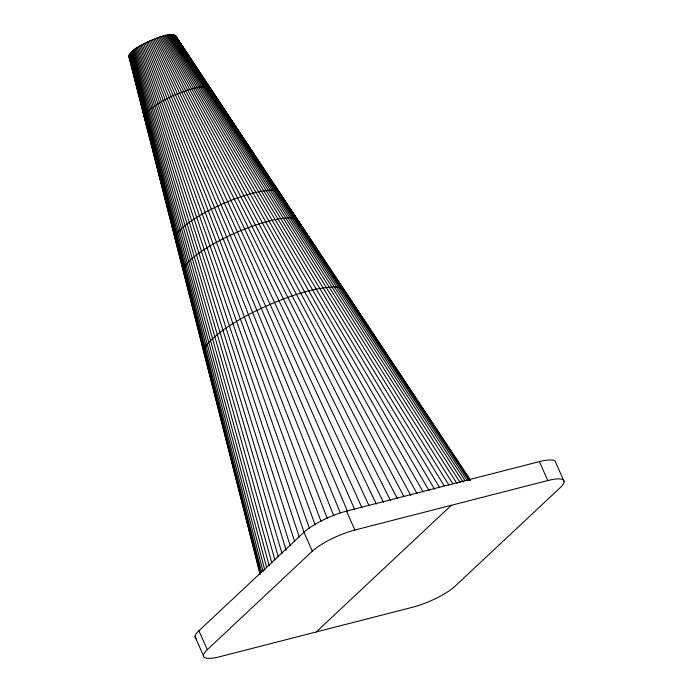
<?xml version="1.0" encoding="UTF-8"?>
<svg xmlns="http://www.w3.org/2000/svg" width="693" height="693" viewBox="0 0 693 693"><rect width="100%" height="100%" fill="white"/><g stroke="black" fill="none" stroke-linecap="round" stroke-linejoin="round"><path stroke-width="1.04" d="M260.005 573.969L128.924 56.592C132.025 47.791 143.252 44.603 150.84 40.385C158.376 38.202 168.581 31.627 175.883 36.322L416.45 399.081M175.892 37.171L175.883 36.322M196.344 638.66A34.122 8.255 -23.9 0 1 198.891 630.777L303.958 532.25A34.122 8.255 -23.9 0 1 346.526 511.105L539.388 461.625A34.122 8.255 -23.9 0 1 555.743 462.534L564.128 481.453M207.276 649.696L312.344 551.169A34.122 8.255 -23.9 0 1 354.903 530.024L547.773 480.544A34.122 8.255 -23.9 0 1 560.316 487.543L455.24 586.07A34.122 8.255 -23.9 0 1 412.681 607.215L219.811 656.704A34.122 8.255 -23.9 0 1 207.276 649.696L198.891 630.777M316.251 631.955L451.342 505.284M130.05 57.788L128.924 56.592M145.365 118.893L144.291 116.97L144.854 114.951L150.572 108.784L161.417 101.55L173.259 95.547L187.716 89.96L198.657 87.153L207.597 86.738L210.204 87.933L210.819 89.458M175.502 35.646L470.634 480.31M417.645 400.875L420.625 405.37M421.812 407.163L424.792 411.659M425.987 413.452L454.591 456.592M455.777 458.385L458.757 462.881M459.953 464.674L462.933 469.17M464.128 470.963L467.108 475.459M468.295 477.252L470.079 479.954M175.173 35.369L469.75 479.954M176.524 37.621L199.584 72.479M201.36 75.156L220.357 103.881M221.552 105.682L224.532 110.196M225.727 111.997L228.707 116.502M229.894 118.304L232.883 122.808M234.069 124.619L237.049 129.123M239.44 132.727L241.822 136.33M243.615 139.033L245.998 142.645M247.782 145.348L250.173 148.952M251.957 151.654L254.348 155.267M257.328 159.771L258.515 161.573M259.71 163.375L262.69 167.879M265.081 171.492L267.463 175.095M269.256 177.798L271.639 181.401M273.423 184.104L275.814 187.716M277.598 190.419L279.989 194.023M281.748 196.682L283.489 199.315M285.811 202.832L287.56 205.474M289.882 208.983L291.043 210.741M314.094 245.582L315.289 247.384M318.269 251.897L319.456 253.699M174.757 35.135L468.996 480.621M177.668 39.856L179.444 42.55M174.246 34.945L467.255 480.604M173.657 34.806L465.15 480.855M172.981 34.702L463.21 482.163M172.219 34.65L460.299 482.778M171.388 34.65L457.059 483.671M170.478 34.693L452.858 483.818M169.499 34.78L448.899 485.091M168.442 34.919L444.092 485.715M167.334 35.1L439.518 487.422M166.164 35.326L434.658 489.345M164.934 35.594L429.019 490.583M163.661 35.906L423.137 491.978M162.344 36.253L417.065 493.607M160.984 36.651L410.793 495.382M159.589 37.084L403.88 496.422M158.169 37.552L397.332 498.536M156.722 38.054L390.696 500.857M155.267 38.6L383.515 502.356M153.794 39.163L376.299 503.993M152.313 39.761L369.057 505.691M150.84 40.385L361.859 507.562M539.388 461.625L547.773 480.544M346.526 511.105L354.903 530.024M303.958 532.25L312.344 551.169M195.079 636.867L203.456 655.786M149.367 41.034L354.712 509.528M147.904 41.701L347.643 511.581M146.466 42.394L340.298 512.785M345.538 292.151C340.35 283.818 327.815 287.855 319.785 288.444C301.039 291.961 283.039 298.64 265.653 306.332C248.674 314.102 231.99 322.921 217.299 334.537C212.006 339.683 202.339 345.746 204.513 354.288M175.572 240.246C174.064 232.987 182.554 228.214 187.101 223.969C198.536 215.428 211.304 208.836 224.341 203.127C237.032 197.748 250.147 193.026 263.799 190.87C269.005 190.592 278.707 188.149 280.578 194.924M183.844 272.825C182.181 264.856 191.511 259.615 196.509 254.946C209.069 245.573 223.085 238.331 237.413 232.06C251.351 226.152 265.757 220.972 280.752 218.59C286.469 218.286 297.124 215.61 299.185 223.051M145.045 43.096L333.87 515.982M143.659 43.815L327.191 518.225M142.299 44.543L321.058 521.517M140.991 45.279L315.142 524.93M139.717 46.024L309.399 528.283M138.496 46.76L304.262 532.752M137.335 47.505L299.315 537.136M136.226 48.241L294.655 541.588M135.187 48.969L290.246 545.937M134.217 49.688L286.14 550.32M133.316 50.398L282.025 553.542M132.484 51.091L278.274 556.765M131.739 51.758L274.878 559.901M131.072 52.417L271.838 562.881M130.492 53.04L269.205 565.817M129.998 53.647L266.675 567.584M129.591 54.219L264.839 570.278M129.27 54.764L263.123 571.708M129.045 55.275L261.582 572.02M128.915 55.752L260.733 573.215M128.872 56.194L260.282 574.159"/></g></svg>
